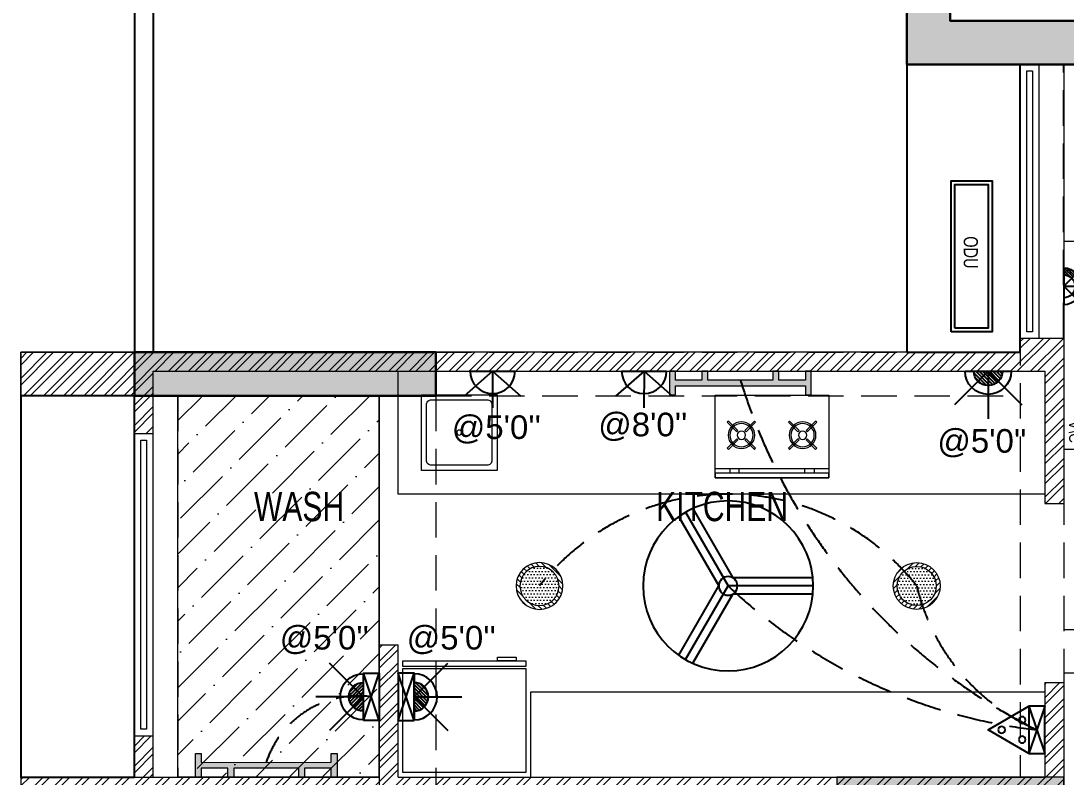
# Model space of a CAD drawing. Header units: inches. Extents: x 822859 to 1009930, y 496782 to 576896.
# Drawn here: x 825709 to 831238, y 547812 to 551813 of the extents above; entities that cross this region are included whole.
import ezdxf
from ezdxf.enums import TextEntityAlignment as Align

# ---------------------------------------------------------------- set-up
doc = ezdxf.new("R2010")
doc.units = ezdxf.units.IN
doc.header["$LTSCALE"] = 750
doc.header["$MEASUREMENT"] = 0
doc.linetypes.add('HIDDEN', pattern=[0.375, 0.25, -0.125])
doc.linetypes.add('HIDDEN2', pattern=[0.1875, 0.125, -0.0625])
for name, color, linetype, lineweight in [('1 x 15 W green led dl', 84, 'Continuous', 5), ('COLUMN', 5, 'Continuous', 13), ('DOTTED LINE-MSA', 8, 'HIDDEN2', 13), ('ELE-03-MSA', 145, 'Continuous', 18), ('ELE-04-MSA', 139, 'Continuous', 15), ('FURNITURE-MSA', 251, 'Continuous', 5), ('HVAC-HW UNIT', 1, 'Continuous', 13), ('PE-02 1x40w wall tube light point', 76, 'Continuous', 5), ('S_B4_230x425', 15, 'HIDDEN', 20), ('S_B4_230x575', 10, 'HIDDEN', 20), ('S_B4_300x575', 30, 'HIDDEN', 20), ('S_B4_SUNK', 250, 'Continuous', 20), ('S_C_ABOVE HP TO TOP', 5, 'Continuous', 30), ('S_C_UP TO TOP', 7, 'Continuous', 30), ('TEXT DETAIL-MSA', 8, 'Continuous', 13), ('TEXT ROOM NAME-MSA', 8, 'Continuous', 13), ('WALL HATCH-MSA', 251, 'Continuous', 9), ('WALL-MSA', 11, 'Continuous', 18), ('WINDOW-MSA', 8, 'Continuous', 13)]:
    doc.layers.add(name, color=color, linetype=linetype, lineweight=lineweight)
for name, color, linetype in [('CS SHEET', 7, 'Continuous'), ('E-47 switch board', 1, 'Continuous'), ('E-49 5A plug point', 150, 'Continuous'), ('E-49a SB with 5A plug point', 5, 'Continuous'), ('E-50 15A plug point', 1, 'Continuous'), ('E-51 15 A AC PLUG POINT', 6, 'Continuous'), ('E-electrical text', 202, 'Continuous'), ('ELE-02-MSA', 8, 'Continuous'), ('ELE.fan', 30, 'Continuous'), ('PE-E-Electrical Control', 150, 'HIDDEN'), ('PROJ.', 7, 'Continuous'), ('R.C.C HATCH-MSA', 250, 'Continuous')]:
    doc.layers.add(name, color=color, linetype=linetype)
doc.styles.add('125pt1.6', font='simplex.shx', dxfattribs={"width": 0.6, "height": 200})
doc.styles.add('Arial Narrow', font='swisscl.ttf', dxfattribs={"height": 150})
doc.styles.add('MtXpl_Swis721_LtCn_B', font='swisscl.ttf')
doc.styles.add('NARROW', font='ARIALN.TTF', dxfattribs={"height": 2.25})
doc.styles.get("Standard").update_dxf_attribs({"font": 'arial.ttf'})
doc.dimstyles.new('DIM_50', dxfattribs={"dimtxt": 200, "dimasz": 100, "dimexe": 25, "dimexo": 5, "dimgap": 25, "dimtad": 1, "dimdec": 0, "dimzin": 0, "dimdsep": 46, "dimtxsty": '125pt1.6', "dimblk": 'ARCHTICK', "dimcen": 0.09, "dimclrd": 8, "dimclre": 8, "dimclrt": 7, "dimaunit": 1, "dimadec": 4, "dimazin": 0, "dimtfac": 1, "dimtdec": 0, "dimtmove": 2, "dimatfit": 1, "dimfxl": 150, "dimfxlon": 1, "dimtolj": 1, "dimtzin": 0, "dimarcsym": 1})
pattern_1 = [(45, (-830625.795, -554021.86), (-53.0330086, 53.0330086), []), (45, (-830590.44, -554021.86), (-53.0330086, 53.0330086), [])]

# ---------------------------------------------------------------- blocks, each defined once
blk = doc.blocks.new('BLOCK-G & H TYPICAL COLOUMN')
at = {"layer": 'R.C.C HATCH-MSA'}
h = blk.add_hatch(color=256, dxfattribs=at)
h.dxf.hatch_style = 1
h.paths.add_polyline_path([(172697.62, -104207.75), (172688.57, -104207.75), (172688.57, -104255), (172697.62, -104255)])
h.paths.add_polyline_path([(172327.12, -104207.75), (172336.18, -104207.75), (172336.18, -104255), (172327.12, -104255)])
h.paths.add_polyline_path([(172819.88, -104207.75), (172819.88, -104216.81), (172867.12, -104216.81), (172867.12, -104207.75)])
h.paths.add_polyline_path([(172204.87, -104207.75), (172204.87, -104216.81), (172157.62, -104216.81), (172157.62, -104207.75)])
h.paths.add_polyline_path([(172561.18, -104240.06), (172552.12, -104240.06), (172552.12, -104287.31), (172561.18, -104287.31)])
h.paths.add_polyline_path([(172463.57, -104240.06), (172472.62, -104240.06), (172472.62, -104287.31), (172463.57, -104287.31)])
h.paths.add_polyline_path([(172177.87, -104422.2), (172177.87, -104431.25), (172130.62, -104431.25), (172130.62, -104422.2)])
h.paths.add_polyline_path([(172894.12, -104422.2), (172894.12, -104431.25), (172846.88, -104431.25), (172846.88, -104422.2)])
h.paths.add_polyline_path([(172336.12, -104486.75), (172336.12, -104495.81), (172288.87, -104495.81), (172288.87, -104486.75)])
h.paths.add_polyline_path([(172202.62, -104543.75), (172202.62, -104552.81), (172155.37, -104552.81), (172155.37, -104543.75)])
h.paths.add_polyline_path([(172822.13, -104543.75), (172822.13, -104552.81), (172869.37, -104552.81), (172869.37, -104543.75)])
h.paths.add_polyline_path([(172516.9, -104495.81), (172507.85, -104495.81), (172507.85, -104448.56), (172516.9, -104448.56)])
h.paths.add_polyline_path([(172697.62, -104104.25), (172688.57, -104104.25), (172688.57, -104057.01), (172697.62, -104057.01)])
h.paths.add_polyline_path([(172327.12, -104104.25), (172336.18, -104104.25), (172336.18, -104057.01), (172327.12, -104057.01)])
h.paths.add_polyline_path([(172819.88, -104104.25), (172819.88, -104095.2), (172867.12, -104095.2), (172867.12, -104104.25)])
h.paths.add_polyline_path([(172204.87, -104104.25), (172204.87, -104095.2), (172157.62, -104095.2), (172157.62, -104104.25)])
h.paths.add_polyline_path([(172561.18, -104071.94), (172552.12, -104071.94), (172552.12, -104024.7), (172561.18, -104024.7)])
h.paths.add_polyline_path([(172463.57, -104071.94), (172472.62, -104071.94), (172472.62, -104024.7), (172463.57, -104024.7)])
h.paths.add_polyline_path([(172177.87, -103889.81), (172177.87, -103880.75), (172130.62, -103880.75), (172130.62, -103889.81)])
h.paths.add_polyline_path([(172894.12, -103889.81), (172894.12, -103880.75), (172846.88, -103880.75), (172846.88, -103889.81)])
h.paths.add_polyline_path([(172336.12, -103825.25), (172336.12, -103816.2), (172288.87, -103816.2), (172288.87, -103825.25)])
h.paths.add_polyline_path([(172202.62, -103768.25), (172202.62, -103759.2), (172155.37, -103759.2), (172155.37, -103768.25)])
h.paths.add_polyline_path([(172822.13, -103768.25), (172822.13, -103759.2), (172869.37, -103759.2), (172869.37, -103768.25)])
h.paths.add_polyline_path([(172516.9, -103816.2), (172507.85, -103816.2), (172507.85, -103863.44), (172516.9, -103863.44)])
h.paths.add_polyline_path([(172548.37, -103699.31), (172548.37, -103690.25), (172595.62, -103690.25), (172595.62, -103699.31)])
h.paths.add_polyline_path([(172476.37, -103699.31), (172476.37, -103690.25), (172429.13, -103690.25), (172429.13, -103699.31)])
h.paths.add_polyline_path([(172726.82, -103612.31), (172726.82, -103603.25), (172774.06, -103603.25), (172774.06, -103612.31)])
h.paths.add_polyline_path([(172297.93, -103612.31), (172297.93, -103603.25), (172250.69, -103603.25), (172250.69, -103612.31)])
h.paths.add_polyline_path([(172920.37, -103523.81), (172920.37, -103514.75), (172857.56, -103514.75), (172857.56, -103523.81)])
h.paths.add_polyline_path([(172104.37, -103523.81), (172104.37, -103514.75), (172167.19, -103514.75), (172167.19, -103523.81)])
h.paths.add_polyline_path([(172476.37, -103492.94), (172467.32, -103492.94), (172467.32, -103445.7), (172476.37, -103445.7)])
h.paths.add_polyline_path([(172548.37, -103492.94), (172557.43, -103492.94), (172557.43, -103445.7), (172548.37, -103445.7)])
h.paths.add_polyline_path([(172663.43, -103454.75), (172759.5, -103454.75), (172759.5, -103349.7), (172663.43, -103349.7), (172663.43, -103358.75), (172750.44, -103358.75), (172750.44, -103445.7), (172663.43, -103445.7)])
h.paths.add_polyline_path([(172361.32, -103454.75), (172265.25, -103454.75), (172265.25, -103349.7), (172361.32, -103349.7), (172361.32, -103358.75), (172274.31, -103358.75), (172274.31, -103445.7), (172361.32, -103445.7)])
h.paths.add_polyline_path([(172428.37, -103358.75), (172419.32, -103358.75), (172419.32, -103311.51), (172428.37, -103311.51)])
h.paths.add_polyline_path([(172428.37, -103132.74), (172419.32, -103132.74), (172419.32, -103179.99), (172428.37, -103179.99)])
h.paths.add_polyline_path([(172151.62, -103286.75), (172151.62, -103277.7), (172104.37, -103277.7), (172104.37, -103286.75)])
h.paths.add_polyline_path([(172245.43, -103162.74), (172245.43, -103153.68), (172198.19, -103153.68), (172198.19, -103162.74)])
h.paths.add_polyline_path([(172428.37, -103021.25), (172419.32, -103021.25), (172419.32, -103068.5), (172428.37, -103068.5)])
h.paths.add_polyline_path([(172245.43, -102997.25), (172236.37, -102997.25), (172236.37, -103044.5), (172245.43, -103044.5)])
h.paths.add_polyline_path([(172104.37, -102997.25), (172104.37, -103006.31), (172151.62, -103006.31), (172151.62, -102997.25)])
h.paths.add_polyline_path([(172596.37, -103358.75), (172605.43, -103358.75), (172605.43, -103311.51), (172596.37, -103311.51)])
h.paths.add_polyline_path([(172596.37, -103132.74), (172605.43, -103132.74), (172605.43, -103179.99), (172596.37, -103179.99)])
h.paths.add_polyline_path([(172873.13, -103286.75), (172873.13, -103277.7), (172920.37, -103277.7), (172920.37, -103286.75)])
h.paths.add_polyline_path([(172779.32, -103162.74), (172779.32, -103153.68), (172826.56, -103153.68), (172826.56, -103162.74)])
h.paths.add_polyline_path([(172596.37, -103021.25), (172605.43, -103021.25), (172605.43, -103068.5), (172596.37, -103068.5)])
h.paths.add_polyline_path([(172779.32, -102997.25), (172788.37, -102997.25), (172788.37, -103044.5), (172779.32, -103044.5)])
h.paths.add_polyline_path([(172920.37, -102997.25), (172920.37, -103006.31), (172873.13, -103006.31), (172873.13, -102997.25)])
h.paths.add_polyline_path([(172548.37, -104612.7), (172548.37, -104621.75), (172595.62, -104621.75), (172595.62, -104612.7)])
h.paths.add_polyline_path([(172476.37, -104612.7), (172476.37, -104621.75), (172429.13, -104621.75), (172429.13, -104612.7)])
h.paths.add_polyline_path([(172297.93, -104699.7), (172297.93, -104708.75), (172250.69, -104708.75), (172250.69, -104699.7)])
h.paths.add_polyline_path([(172104.37, -104788.2), (172104.37, -104797.25), (172167.19, -104797.25), (172167.19, -104788.2)])
h.paths.add_polyline_path([(172726.82, -104699.7), (172726.82, -104708.75), (172774.06, -104708.75), (172774.06, -104699.7)])
h.paths.add_polyline_path([(172920.37, -104788.2), (172920.37, -104797.25), (172857.56, -104797.25), (172857.56, -104788.2)])
h.paths.add_polyline_path([(172476.37, -104819.06), (172467.32, -104819.06), (172467.32, -104866.31), (172476.37, -104866.31)])
h.paths.add_polyline_path([(172548.37, -104819.06), (172557.43, -104819.06), (172557.43, -104866.31), (172548.37, -104866.31)])
h.paths.add_polyline_path([(172663.43, -104857.25), (172759.5, -104857.25), (172759.5, -104962.31), (172663.43, -104962.31), (172663.43, -104953.25), (172750.44, -104953.25), (172750.44, -104866.31), (172663.43, -104866.31)])
h.paths.add_polyline_path([(172361.32, -104857.25), (172265.25, -104857.25), (172265.25, -104962.31), (172361.32, -104962.31), (172361.32, -104953.25), (172274.31, -104953.25), (172274.31, -104866.31), (172361.32, -104866.31)])
h.paths.add_polyline_path([(172428.37, -104953.25), (172419.32, -104953.25), (172419.32, -105000.5), (172428.37, -105000.5)])
h.paths.add_polyline_path([(172428.37, -105178.31), (172419.32, -105178.31), (172419.32, -105131.06), (172428.37, -105131.06)])
h.paths.add_polyline_path([(172151.62, -105025.25), (172151.62, -105034.31), (172104.37, -105034.31), (172104.37, -105025.25)])
h.paths.add_polyline_path([(172245.43, -105072.5), (172236.37, -105072.5), (172236.37, -105025.25), (172245.43, -105025.25)])
h.paths.add_polyline_path([(172428.37, -105290.75), (172419.32, -105290.75), (172419.32, -105243.51), (172428.37, -105243.51)])
h.paths.add_polyline_path([(172245.43, -105314.75), (172236.37, -105314.75), (172236.37, -105267.51), (172245.43, -105267.51)])
h.paths.add_polyline_path([(172104.37, -105277.35), (172113.43, -105277.35), (172113.43, -105314.75), (172104.37, -105314.75)])
h.paths.add_polyline_path([(172596.37, -104953.25), (172605.43, -104953.25), (172605.43, -105000.5), (172596.37, -105000.5)])
h.paths.add_polyline_path([(172596.37, -105178.31), (172605.43, -105178.31), (172605.43, -105131.06), (172596.37, -105131.06)])
h.paths.add_polyline_path([(172873.13, -105025.25), (172873.13, -105034.31), (172920.37, -105034.31), (172920.37, -105025.25)])
h.paths.add_polyline_path([(172788.37, -105025.25), (172779.32, -105025.25), (172779.32, -105072.5), (172788.37, -105072.5)])
h.paths.add_polyline_path([(172596.37, -105290.75), (172605.43, -105290.75), (172605.43, -105243.51), (172596.37, -105243.51)])
h.paths.add_polyline_path([(172779.32, -105314.75), (172788.37, -105314.75), (172788.37, -105267.51), (172779.32, -105267.51)])
h.paths.add_polyline_path([(172911.32, -105314.75), (172920.37, -105314.75), (172920.37, -105277.35), (172911.32, -105277.35)])
h.paths.add_polyline_path([(172688.63, -104486.75), (172688.63, -104495.81), (172735.87, -104495.81), (172735.87, -104486.75)])
h.paths.add_polyline_path([(172688.63, -103825.25), (172688.63, -103816.2), (172735.87, -103816.2), (172735.87, -103825.25)])
at = {"layer": 'COLUMN'}
for points in [[(172361.32, -103454.75), (172265.25, -103454.75), (172265.25, -103349.7), (172361.32, -103349.7), (172361.32, -103358.75), (172274.31, -103358.75), (172274.31, -103445.7), (172361.32, -103445.7)], [(172104.37, -103523.81), (172104.37, -103514.75), (172167.19, -103514.75), (172167.19, -103523.81)], [(172297.93, -103612.31), (172297.93, -103603.25), (172250.69, -103603.25), (172250.69, -103612.31)]]:
    blk.add_lwpolyline(points, close=True, dxfattribs=at)
blk = doc.blocks.new('A$Cbea8c011')
at = {"layer": 'ELE-02-MSA', "elevation": 0}
for points in [[(400, -108.3), (-400, -108.3), (-400, 108.3), (400, 108.3)], [(380, -88.3), (-380, -88.3), (-380, 88.3), (380, 88.3)]]:
    blk.add_lwpolyline(points, close=True, dxfattribs=at)
at = {"layer": 'TEXT DETAIL-MSA', "style": 'Arial Narrow'}
blk.add_text('ODU', height=75, dxfattribs=at).set_placement((-106.4, -41.5, 0))
blk = doc.blocks.new('STUV')
at = {"layer": 'FURNITURE-MSA'}
for p, q in [((168.7, 0, 0), (168.7, -600, 0)), ((-81.5, -69.6), (-75.3, -63.3)), ((-31.4, -119.7), (-81.5, -69.6)), ((-75.3, -63.3), (-25.2, -113.4)), ((11.8, -113.4), (61.9, -63.3)), ((68.2, -69.6), (18.1, -119.7)), ((61.9, -63.3), (68.2, -69.6)), ((168.7, -75.9, 0), (193.7, -75.9, 0)), ((-81.5, -206.8), (-31.4, -156.7)), ((-25.2, -162.9), (-75.3, -213)), ((-25.2, -113.4), (-31.4, -119.7)), ((-31.4, -156.7), (-25.2, -162.9)), ((18.1, -119.7), (11.8, -113.4)), ((11.8, -162.9), (18.1, -156.7)), ((61.9, -213), (11.8, -162.9)), ((18.1, -156.7), (68.2, -206.8)), ((193.7, -125.7, 0), (168.7, -125.7, 0)), ((-75.3, -213), (-81.5, -206.8)), ((68.2, -206.8), (61.9, -213)), ((-81.5, -393.2), (-75.3, -387)), ((-75.3, -387), (-25.2, -437.1)), ((11.8, -437.1), (61.9, -387)), ((61.9, -387), (68.2, -393.2)), ((-31.4, -443.3), (-81.5, -393.2)), ((-25.2, -437.1), (-31.4, -443.3)), ((18.1, -443.3), (11.8, -437.1)), ((68.2, -393.2), (18.1, -443.3)), ((-81.5, -530.4), (-31.4, -480.3)), ((-25.2, -486.6), (-75.3, -536.7)), ((-31.4, -480.3), (-25.2, -486.6)), ((11.8, -486.6), (18.1, -480.3)), ((61.9, -536.7), (11.8, -486.6)), ((18.1, -480.3), (68.2, -530.4)), ((193.7, -474.3, 0), (168.7, -474.3, 0)), ((-75.3, -536.7), (-81.5, -530.4)), ((68.2, -530.4), (61.9, -536.7)), ((193.7, -524.1, 0), (168.7, -524.1, 0))]:
    blk.add_line(p, q, dxfattribs=at)
for points in [[(-218.6, -600), (218.6, -600), (218.6, 0), (-218.6, 0)], [(218.6, -600), (193.7, -600), (193.7, 0), (218.6, 0)]]:
    blk.add_lwpolyline(points, close=True, dxfattribs=at)
for centre, radius in [((-6.7, -138.2), 70.6), ((-6.7, -138.2), 61.8), ((-6.7, -138.2), 22.1), ((-6.7, -461.8), 70.6), ((-6.7, -461.8), 61.8), ((-6.7, -461.8), 22.1)]:
    blk.add_circle(centre, radius, dxfattribs=at)
blk = doc.blocks.new('G$C1887B0AA')
at = {"layer": 'FURNITURE-MSA'}
blk.add_lwpolyline([(0, 0), (300, 0), (300, 300), (0, 300)], close=True, dxfattribs=at)
blk.add_lwpolyline([(40, 20), (260, 20, 0.414214), (280, 40), (280, 260, 0.414214), (260, 280), (40, 280, 0.414214), (20, 260), (20, 40, 0.414214)], format="xyb", close=True, dxfattribs=at)
blk.add_circle((150, 150), 10, dxfattribs=at)
blk = doc.blocks.new('G$CA9DB4A96')
at = {"layer": 'FURNITURE-MSA'}
for points in [[(550, 0), (550, 650), (0, 650), (0, 0)], [(560, 0), (590, 0), (590, 650), (560, 650)], [(590, 500), (610, 500), (610, 600), (590, 600)]]:
    blk.add_lwpolyline(points, close=True, dxfattribs=at)
blk = doc.blocks.new('A$Caebde61c')
at = {"layer": 'FURNITURE-MSA'}
for p, q in [((1395.4, -13894.5), (1395.4, -13244.5)), ((4816.3, -13894.5), (1395.4, -13894.5)), ((4816.3, -14942.4), (2095.4, -14942.4)), ((2095.4, -14942.4), (2095.4, -15392.4))]:
    blk.add_line(p, q, dxfattribs=at)
at = {"layer": 'FURNITURE-MSA', "xscale": -1.333333333333333, "yscale": 1.333333333333333, "zscale": 1.333333333333333, "rotation": 180}
blk.add_blockref('G$C1887B0AA', (1518.4, -13369.1), dxfattribs=at)
at = {"layer": 'FURNITURE-MSA', "xscale": -1}
for name, p, rotation in [('STUV', (3073.2, -13589.8, 0), 90), ('G$CA9DB4A96', (1420.4, -15367.4), 270.0000000000001)]:
    blk.add_blockref(name, p, dxfattribs=dict(at, rotation=rotation))
blk = doc.blocks.new('DRHASHGSDG')
at = {"layer": 'WALL HATCH-MSA'}
h = blk.add_hatch(dxfattribs=at)
h.set_pattern_fill('ANSI32', color=256, scale=200)
h.set_pattern_definition(pattern_1)
h.paths.add_polyline_path([(-4916.3, -3962.4), (-4916.3, -4192.4), (-4316.3, -4192.4), (-4316.3, -4392.4), (-4216.3, -4392.4), (-4216.3, -4062.4), (500, -4062.4), (500, -4762.4), (600, -4762.4), (600, -3888.4), (370, -3888.4), (370, -3962.4)])
h = blk.add_hatch(dxfattribs=at)
h.set_pattern_fill('ANSI32', color=256, scale=200)
h.set_pattern_definition(pattern_1)
h.paths.add_polyline_path([(-4916.3, -6440.3), (-4916.3, -6210.3), (-4316.3, -6210.3), (-4316.3, -5992.4), (-4216.3, -5992.4), (-4216.3, -6210.3), (-3020.9, -6210.3), (-3020.9, -5510.3), (-2920.9, -5510.3), (-2920.9, -6210.3), (500, -6210.3), (500, -5710.3), (600, -5710.3), (600, -6310.3), (-4216.3, -6310.3), (-4216.3, -6910.3), (-4316.3, -6910.3), (-4316.3, -6440.3)])
at = {"layer": 'DOTTED LINE-MSA'}
blk.add_line((-230, -3961), (-230, -2438.4), dxfattribs=at)
at = {"layer": 'ELE-02-MSA'}
for p, q in [((-4316.3, 1828.8), (-4316.3, -3962.4)), ((-4216.3, 65), (-4216.3, -3962.4))]:
    blk.add_line(p, q, dxfattribs=at)
at = {"layer": 'ELE-02-MSA', "linetype": 'HIDDEN'}
blk.add_line((600, -3888.4), (600, -2438.4), dxfattribs=at)
at = {"layer": 'ELE-03-MSA'}
blk.add_line((-3020.9, -5510.3, 0), (-3020.9, -4192.4), dxfattribs=at)
at = {"layer": 'ELE-04-MSA'}
blk.add_line((-4916.3, -4192.4), (-4916.3, -6210.3), dxfattribs=at)
at = {"layer": 'WALL-MSA'}
for p, q in [((600, -3888.4), (600, -4762.4)), ((-4916.3, -3962.4), (-4916.3, -4192.4)), ((370, -3962.4), (-4916.3, -3962.4)), ((-4216.3, -4392.4), (-4216.3, -4062.4)), ((-4216.3, -4062.4), (500, -4062.4)), ((500, -4062.4), (500, -4762.4)), ((-4916.3, -4192.4), (-4316.3, -4192.4)), ((-4316.3, -4392.4), (-4316.3, -4192.4)), ((-4316.3, -4392.4), (-4216.3, -4392.4)), ((500, -4762.4), (600, -4762.4)), ((-3020.9, -6210.3), (-3020.9, -5510.3, 0)), ((-3020.9, -5510.3, 0), (-2920.9, -5510.3, 0)), ((-2920.9, -6210.3), (-2920.9, -5510.3, 0)), ((500, -5710.3), (500, -6210.3)), ((500, -5710.3), (600, -5710.3)), ((600, -5710.3), (600, -6310.3)), ((-4316.3, -5992.4), (-4216.3, -5992.4)), ((-4316.3, -6210.3), (-4316.3, -5992.4)), ((-4216.3, -6210.3), (-4216.3, -5992.4)), ((-4916.3, -6210.3), (-4316.3, -6210.3)), ((-4916.3, -6210.3), (-4916.3, -6440.3)), ((-4216.3, -6210.3), (-3020.9, -6210.3)), ((-2920.9, -6210.3), (500, -6210.3))]:
    blk.add_line(p, q, dxfattribs=at)
blk.add_lwpolyline([(600, -3888.4), (370, -3888.4), (370, -3962.4)], dxfattribs=at)
at = {"layer": 'WINDOW-MSA'}
for p, q in [((370, -3888.4), (370, -2438.4)), ((470, -3888.4), (470, -2438.4)), ((-4316.3, -4392.4), (-4316.3, -5992.4)), ((-4216.3, -5992.4), (-4216.3, -4392.4))]:
    blk.add_line(p, q, dxfattribs=at)
for points in [[(435, -2473.4), (435, -3853.4), (405, -3853.4), (405, -2473.4)], [(-4281.3, -5957.4), (-4281.3, -4427.4), (-4251.3, -4427.4), (-4251.3, -5957.4)]]:
    blk.add_lwpolyline(points, close=True, dxfattribs=at)
at = {"rotation": 270.0000000000001}
blk.add_blockref('A$Cbea8c011', (112.3, -3454.6, 0), dxfattribs=at)
at = {"layer": 'COLUMN', "xscale": 25.4, "yscale": 25.4, "zscale": 25.4}
blk.add_blockref('BLOCK-G & H TYPICAL COLOUMN', (-4375767.4, 2625312.3), dxfattribs=at)
at = {"layer": 'FURNITURE-MSA'}
blk.add_blockref('A$Caebde61c', (-4316.3, 9182.1), dxfattribs=at)
at = {"layer": 'TEXT ROOM NAME-MSA', "lineweight": 0, "style": 'MtXpl_Swis721_LtCn_B'}
for s, p in [('WASH', (-3683.3, -4855.7, 0)), ('KITCHEN', (-1555.9, -4855.7, 0))]:
    blk.add_text(s, height=155, dxfattribs=at).set_placement(p)
blk = doc.blocks.new('zw$A6E')
at = {"layer": 'S_B4_SUNK'}
h = blk.add_hatch(dxfattribs=at)
h.set_pattern_fill('ANSI36', color=252, scale=1000)
h.set_pattern_definition([(45, (-142690.51, 160648.99), (66.29126, 243.067956), [312.5, -62.5, 0, -62.5])])
h.paths.add_polyline_path([(-16180.1, -6210.3), (-15114.7, -6210.3), (-15114.7, -4192.4), (-16180.1, -4192.4)])
at = {"layer": 'S_C_ABOVE HP TO TOP'}
h = blk.add_hatch(color=250, dxfattribs=at)
h.dxf.hatch_style = 1
h.paths.add_polyline_path([(-16410.1, -4192.4), (-16410.1, -3962.4), (-14814.7, -3962.4), (-14814.7, -4192.4)])
at = {"layer": 'S_C_UP TO TOP', "lineweight": 0}
h = blk.add_hatch(color=250, dxfattribs=at)
h.dxf.hatch_style = 1
h.paths.add_polyline_path([(-9883.8, -2438.4), (-12323.8, -2438.4), (-12323.8, 230), (-9883.8, 230), (-9883.8, 0), (-12093.8, 0), (-12093.8, -2208.4), (-9883.8, -2208.4)])
h = blk.add_hatch(color=250, dxfattribs=at)
h.dxf.hatch_style = 1
h.paths.add_polyline_path([(-12323.8, 0), (-12323.8, 0), (-12323.8, 230), (-12323.8, 230), (-9883.8, 230), (-9883.8, 0), (-12093.8, 0), (-12093.8, -2208.4), (-9883.8, -2208.4), (-9883.8, -2438.4), (-12323.8, -2438.4)])
at = {"layer": 'PROJ.', "color": 150}
blk.add_lwpolyline([(-12323.8, -3962.4), (-11723.8, -3962.4), (-11723.8, -2438.4), (-12323.8, -2438.4)], close=True, dxfattribs=at)
at = {"layer": 'PROJ.', "color": 150, "elevation": 0}
blk.add_lwpolyline([(-16410.1, -4192.4), (-17010.1, -4192.4), (-17010.1, -6210.3), (-16410.1, -6210.3)], close=True, dxfattribs=at)
at = {"layer": 'S_B4_230x425', "color": 8}
for p, q in [((-11493.8, -5428.4), (-7191.3, -5428.4)), ((-11493.8, -5658.4), (-7191.3, -5658.4))]:
    blk.add_line(p, q, dxfattribs=at)
at = {"layer": 'S_B4_230x575', "color": 8}
for p, q in [((-12323.8, -2208.4), (-12323.8, -2438.4)), ((-11723.8, -2438.4), (-11723.8, -6210.3)), ((-11493.8, -2438.4), (-11493.8, -11619.1)), ((-14814.7, -3962.4), (-11723.8, -3962.4)), ((-16410.1, -4192.4), (-16410.1, -6210.3)), ((-16180.1, -4192.4), (-16180.1, -6210.3)), ((-14814.7, -4192.4), (-11723.8, -4192.4)), ((-17010.1, -6210.3, 0), (-15114.7, -6210.3)), ((-14814.7, -6210.3), (-12693.8, -6210.3))]:
    blk.add_line(p, q, dxfattribs=at)
at = {"layer": 'S_B4_230x575', "ltscale": 5}
blk.add_lwpolyline([(-17010.1, -3962.4), (-16410.1, -3962.4), (-16410.1, -4192.4), (-17010.1, -4192.4)], close=True, dxfattribs=at)
at = {"layer": 'S_B4_300x575', "color": 8}
for p, q in [((-15114.7, -4192.4), (-15114.7, -10171.3)), ((-14814.7, -4192.4), (-14814.7, -10171.3))]:
    blk.add_line(p, q, dxfattribs=at)
at = {"layer": 'S_B4_SUNK', "color": 252}
blk.add_lwpolyline([(-16180.1, -4192.4), (-15114.7, -4192.4), (-15114.7, -6210.3), (-16180.1, -6210.3)], close=True, dxfattribs=at)
at = {"layer": 'S_C_ABOVE HP TO TOP'}
blk.add_lwpolyline([(-14814.7, -3962.4), (-14814.7, -4192.4), (-16410.1, -4192.4), (-16410.1, -3962.4)], close=True, dxfattribs=at)
at = {"layer": 'S_C_UP TO TOP', "elevation": 0}
blk.add_lwpolyline([(-9883.8, -2438.4), (-12323.8, -2438.4), (-12323.8, 230), (-9883.8, 230), (-9883.8, 0), (-12093.8, 0), (-12093.8, -2208.4), (-9883.8, -2208.4)], close=True, dxfattribs=at)
blk.add_lwpolyline([(-12323.8, 0), (-12323.8, 0), (-12323.8, 230), (-12323.8, 230), (-12323.8, 230), (-9883.8, 230), (-9883.8, 0), (-12093.8, 0), (-12093.8, -2208.4), (-9883.8, -2208.4), (-9883.8, -2438.4), (-12323.8, -2438.4), (-12323.8, 0)], dxfattribs=at)
blk = doc.blocks.new('_ArchTick')
at = {"color": 0, "linetype": 'ByBlock', "const_width": 0.15}
blk.add_lwpolyline([(-0.5, -0.5), (0.5, 0.5)], dxfattribs=at)
blk = doc.blocks.new('PP-01')
h = blk.add_hatch()
h.set_pattern_fill('ANSI31', color=256, scale=1.635026, style=0)
h.set_pattern_definition([(45, (-4840.0876, -743.28332), (-0.14451727, 0.14451727), [])])
edge = h.paths.add_edge_path()
edge.add_ellipse((0, 0), major_axis=(0.861, 0.861), ratio=1, start_angle=90, end_angle=135)
edge.add_line((-1.218, 0), (0, 0))
edge.add_line((0, 0), (-0.861, 0.861))
edge = h.paths.add_edge_path()
edge.add_line((0, 0), (0, 1.218))
edge.add_ellipse((0, 0), major_axis=(0.861, 0.861), ratio=1, start_angle=45, end_angle=90)
edge.add_line((-0.861, 0.861), (0, 0))
edge = h.paths.add_edge_path()
edge.add_line((0, 0), (0.861, 0.861))
edge.add_ellipse((0, 0), major_axis=(0.861, 0.861), ratio=1, start_angle=0, end_angle=45)
edge.add_line((0, 1.218), (0, 0))
edge = h.paths.add_edge_path()
edge.add_ellipse((0, 0), major_axis=(0.861, 0.861), ratio=1, start_angle=-45, end_angle=0)
edge.add_line((0.861, 0.861), (0, 0))
edge.add_line((0, 0), (1.218, 0))
for p, q in [((0, 0), (0, 4.042)), ((0, 0), (-2.858, 2.858)), ((0, 0), (2.858, 2.858)), ((-1.962, 0), (1.962, 0))]:
    blk.add_line(p, q)
for radius in [1.962, 1.218]:
    blk.add_arc((0, 0), radius, 0, 180)
blk = doc.blocks.new('A$C4D7A2C8D')
blk.add_lwpolyline([(4, -1.68), (-6, -1.68), (-6, 1.68), (4, 1.68)], close=True)
for points in [[(4, 1.68), (-6, -1.68)], [(4, -1.68), (-6, 1.68)]]:
    blk.add_lwpolyline(points)
blk = doc.blocks.new('A$C73F74EB9')
h = blk.add_hatch(color=8)
h.dxf.hatch_style = 1
h.paths.add_polyline_path([(2.75, 0.75), (2.75, 0), (3.25, 0), (3.25, 0.75), (5.5, 0.75), (5.5, 0), (6, 0), (6, 2), (5.5, 2), (5.5, 1.25), (-5.5, 1.25), (-5.5, 2), (-6, 2), (-6, 0), (-5.5, 0), (-5.5, 0.75), (-3.25, 0.75), (-3.25, 0), (-2.75, 0), (-2.75, 0.75)])
blk.add_lwpolyline([(5.5, 1.25), (-5.5, 1.25), (-5.5, 2), (-6, 2), (-6, 0), (-5.5, 0), (-5.5, 0.75), (-3.25, 0.75), (-3.25, 0), (-2.75, 0), (-2.75, 0.75), (2.75, 0.75), (2.75, 0), (3.25, 0), (3.25, 0.75), (5.5, 0.75), (5.5, 0), (6, 0), (6, 2), (5.5, 2), (5.5, 1.25)])
blk = doc.blocks.new('P-01')
for p, q in [((-0.5, 0), (-0.5, 3.094)), ((-0.5, 0), (-2.906, 2.115)), ((-0.5, 0), (1.906, 2.115)), ((1.405, 0), (-2.405, 0))]:
    blk.add_line(p, q)
blk.add_arc((-0.5, -0.001), 1.905, 0.02927, 179.97073)
blk = doc.blocks.new('A$C39A77DF2')
at = {"layer": 'E-49 5A plug point', "xscale": -62.36633987703786, "yscale": 62.36633987703786, "zscale": 79.20525164419156, "rotation": 270}
blk.add_blockref('P-01', (0, 31.2), dxfattribs=at)
blk = doc.blocks.new('P ONB-01')
at = {"ltscale": 0.4}
blk.add_lwpolyline([(1.809, 0), (0, 3.133), (-1.809, 0)], close=True, dxfattribs=at)
for centre in [(0, 2.089), (-0.746, 0.522), (0.746, 0.522)]:
    blk.add_circle(centre, 0.259, dxfattribs=at)
blk = doc.blocks.new('42 FAN NEW')
at = {"layer": 'ELE.fan', "color": 5}
for p, q in [((8.72, 19.1), (-1.15, 2)), ((10.5, 18.19), (0, 0)), ((12.18, 17.1), (2.31, 0)), ((-21, 0), (0, 0)), ((-20.9, 2), (-1.15, 2)), ((10.5, -18.19), (0, 0)), ((12.18, -17.1), (2.31, 0)), ((-20.9, -2), (-1.15, -2)), ((8.72, -19.1), (-1.15, -2))]:
    blk.add_line(p, q, dxfattribs=at)
at = {"layer": 'ELE.fan'}
for radius in [21, 2.31]:
    blk.add_circle((0, 0), radius, dxfattribs=at)
blk = doc.blocks.new('DLL')
at = {"linetype": 'HIDDEN'}
h = blk.add_hatch(dxfattribs=at)
h.set_pattern_fill('ANSI31', color=256, scale=0.255)
h.set_pattern_definition([(45, (0, 0), (-0.57249, 0.57249), [])])
h.paths.add_polyline_path([(4.64, 0, -1), (-4.64, 0, -1)])
h.paths.add_polyline_path([(-3.87, 0, 1), (3.87, 0, 1)], flags=16)
h = blk.add_hatch(dxfattribs=at)
h.set_pattern_fill('DOTS', color=8, scale=0.4)
h.set_pattern_definition([(0, (0, 0), (0.3175, 0.635), [0, -0.635])])
h.paths.add_polyline_path([(-3.87, 0, 1), (3.87, 0, 1)])
for radius in [4.64, 3.87]:
    blk.add_circle((0, 0), radius)
blk = doc.blocks.new('A$C48C83B35')
at = {"layer": 'E-51 15 A AC PLUG POINT'}
h = blk.add_hatch(dxfattribs=at)
h.set_pattern_fill('ANSI31', color=256, scale=3.615362, style=0)
h.set_pattern_definition([(135, (0, -12.33788), (-0.28322, -0.28322), [])])
edge = h.paths.add_edge_path()
edge.add_ellipse((0, -12.34), major_axis=(1.69, -1.69), ratio=1, start_angle=270, end_angle=315)
edge.add_line((0, -14.73), (0, -16.18))
edge.add_ellipse((0, -12.34), major_axis=(2.72, -2.72), ratio=1, start_angle=270, end_angle=315, ccw=False)
edge.add_line((-2.72, -15.06), (-1.69, -14.03))
edge = h.paths.add_edge_path()
edge.add_ellipse((0, -12.34), major_axis=(1.69, -1.69), ratio=1, start_angle=180, end_angle=225)
edge.add_line((-2.39, -12.34), (-3.85, -12.34))
edge.add_ellipse((0, -12.34), major_axis=(2.72, -2.72), ratio=1, start_angle=180, end_angle=225, ccw=False)
edge.add_line((-2.72, -9.62), (-1.69, -10.65))
for p, q in [((0, -12.34), (-5.6, -6.74)), ((0, -16.3), (0, -8.61)), ((0, -12.34), (-7.92, -12.34)), ((0, -12.34), (-5.6, -17.94))]:
    blk.add_line(p, q, dxfattribs=at)
at = {"layer": 'E-51 15 A AC PLUG POINT', "color": 180, "linetype": 'ByBlock', "lineweight": 5}
for points in [[(-8.93, 20.57), (-7.76, 21.73)], [(-8.93, 20.57), (-8.93, -20.57)], [(-7.76, -21.73), (0, -21.73), (0, 21.73), (-7.76, 21.73)], [(-7.71, -20.57), (-7.71, 20.57)], [(-6.93, -20.57), (-6.93, 20.57)], [(-6.15, -20.57), (-6.15, 20.57)], [(-8.93, -20.57), (-7.76, -21.73)]]:
    blk.add_lwpolyline(points, dxfattribs=at)
at = {"layer": 'E-51 15 A AC PLUG POINT', "extrusion": (0, 0, -1)}
for major_axis in [(-2.72, 2.72), (-1.69, 1.69)]:
    blk.add_ellipse((0, -12.34), major_axis=major_axis, ratio=1, start_param=3.926991, end_param=7.068583, dxfattribs=at)
at = {"layer": 'E-51 15 A AC PLUG POINT', "color": 1, "style": 'NARROW', "text_generation_flag": 4}
blk.add_text(' A/C', height=2.445, rotation=90, dxfattribs=at).set_placement((-3.57, 17.69), align=Align.CENTER)
at = {"layer": 'E-51 15 A AC PLUG POINT', "color": 180, "linetype": 'ByBlock', "lineweight": 5, "path_type": 1}
for points, override in [([(-15.9, 17.26), (-12.7, 14.21), (-9.83, 14.04)], {"dimasz": 2, "dimclrd": 153}), ([(-16.54, 0), (-9.83, 0)], {"dimscale": 1, "dimasz": 2, "dimclrd": 153}), ([(-15.9, -17.26), (-12.7, -14.21), (-9.83, -14.04)], {"dimasz": 2, "dimclrd": 153})]:
    blk.add_leader(points, dimstyle='DIM_50', override=override, dxfattribs=at)
blk = doc.blocks.new('A$C596C225D')
at = {"color": 0, "linetype": 'Continuous', "xscale": 25.30797101452029, "yscale": 25.30797101452029, "zscale": 25.30797101452029}
blk.add_blockref('A$C48C83B35', (0, 0), dxfattribs=at)

msp = doc.modelspace()

# ---------------------------------------------------------------- linework, layer by layer
at = {"layer": 'PE-E-Electrical Control'}
for centre, radius, start, end in [((832447.4, 550807), 3065.4, 196.9642, 243.5877), ((829450.3, 548042.7), 1266.7, 38.0347, 141.9653), ((831409.5, 550892.4), 2849.5, 226.5651, 263.4372), ((831525.4, 549076.3), 1106.6, 193.2188, 246.4818), ((827493.1, 547729.6, 0), 511.6, 82.1642, 161.7692)]:
    msp.add_arc(centre, radius, start, end, dxfattribs=at)

# ---------------------------------------------------------------- block references
at = {"layer": '1 x 15 W green led dl', "yscale": 26.68998742498368, "zscale": 26.68998742498368}
for p, xscale, rotation in [((828452.6, 548823.2), -26.68998742498368, 4.683325151533133e-05), ((830448.1, 548823.2), 26.68998742498368, 359.9999531667485)]:
    msp.add_blockref('DLL', p, dxfattribs=dict(at, xscale=xscale, rotation=rotation))
at = {"layer": 'CS SHEET', "color": 2}
for name, p in [('DRHASHGSDG', (830625.8, 554021.9)), ('zw$A6E', (842719.6, 554021.9))]:
    msp.add_blockref(name, p, dxfattribs=at)
at = {"layer": 'E-47 switch board', "linetype": 'Continuous', "yscale": 24.99999999999999, "zscale": 24.99999999999999}
for p, xscale, rotation in [((827562.9, 548211.5, 0), 24.99999999999999, 269.990480872068), ((827746.9, 548211.5, 0), -24.99999999999999, 90.00951912793197), ((831083.8, 548086.6), -24.99999999999999, 269.9904808720671)]:
    msp.add_blockref('A$C4D7A2C8D', p, dxfattribs=dict(at, xscale=xscale, rotation=rotation))
at = {"layer": 'E-49 5A plug point', "linetype": 'Continuous', "xscale": -1, "rotation": 89.74960965104461}
for p in [(828204.9, 549959.5), (829006, 549959.5)]:
    msp.add_blockref('A$C39A77DF2', p, dxfattribs=at)
at = {"layer": 'E-49a SB with 5A plug point', "xscale": -69.1073150159614, "yscale": 69.1073150159614, "zscale": 69.1073150159614, "rotation": 89.99048087206695}
msp.add_blockref('P ONB-01', (831041.8, 548061.6), dxfattribs=at)
at = {"layer": 'E-50 15A plug point', "color": 1, "extrusion": (7.31174e-44, 2.57282e-44, -1), "xscale": 62.36633988374691, "yscale": 62.36633988374691, "zscale": -79.20525165271206, "rotation": 179.9999999471754}
msp.add_blockref('PP-01', (-830825.8, 549959.5), dxfattribs=at)
at = {"layer": 'E-50 15A plug point', "color": 1, "extrusion": (-2.57282e-44, 7.31174e-44, -1), "xscale": 62.36633988374691, "yscale": 62.36633988374691, "zscale": -79.20525165271206, "rotation": 269.9999999471758}
msp.add_blockref('PP-01', (-827520.8, 548236.5, 0), dxfattribs=at)
at = {"layer": 'E-50 15A plug point', "color": 1, "extrusion": (2.57282e-44, 7.31174e-44, -1), "xscale": -62.36633988374691, "yscale": 62.36633988374691, "zscale": -79.20525165271206, "rotation": 90.00000005282412}
msp.add_blockref('PP-01', (-827788.9, 548236.5, 0), dxfattribs=at)
at = {"layer": 'ELE.fan', "xscale": -21.42857370428184, "yscale": 21.42857370428184, "zscale": 21.42857370428184, "rotation": 359.9999999999642}
msp.add_blockref('42 FAN NEW', (829450.3, 548823.2), dxfattribs=at)
at = {"layer": 'HVAC-HW UNIT', "linetype": 'Continuous', "rotation": 180}
msp.add_blockref('A$C596C225D', (831225.8, 550096.5), dxfattribs=at)
at = {"layer": 'PE-02 1x40w wall tube light point', "extrusion": (7.31174e-44, 2.57282e-44, -1), "xscale": -62.50000000004849, "yscale": 62.50000000004849, "zscale": -62.50000000004849, "rotation": 180.0095191279132}
msp.add_blockref('A$C73F74EB9', (-829515.3, 549959.5), dxfattribs=at)
at = {"layer": 'PE-02 1x40w wall tube light point', "extrusion": (7.31174e-44, -2.57282e-44, -1), "xscale": 62.50000000004849, "yscale": 62.50000000004849, "zscale": -62.50000000004849, "rotation": 359.9904808720868}
msp.add_blockref('A$C73F74EB9', (-827007.2, 547811.6), dxfattribs=at)

# ---------------------------------------------------------------- texts
at = {"layer": 'E-electrical text'}
for s, p in [("@5'0''", (827988.7, 549601, 0)), ("@8'0''", (828763.3, 549615.1, 0)), ("@5'0''", (830557.1, 549528.4, 0)), ("@5'0''", (827078.8, 548486.7, 0)), ("@5'0''", (827750.2, 548486.7, 0))]:
    msp.add_text(s, height=125, rotation=359.9905, dxfattribs=at).set_placement(p)

doc.saveas('drawing.dxf')
